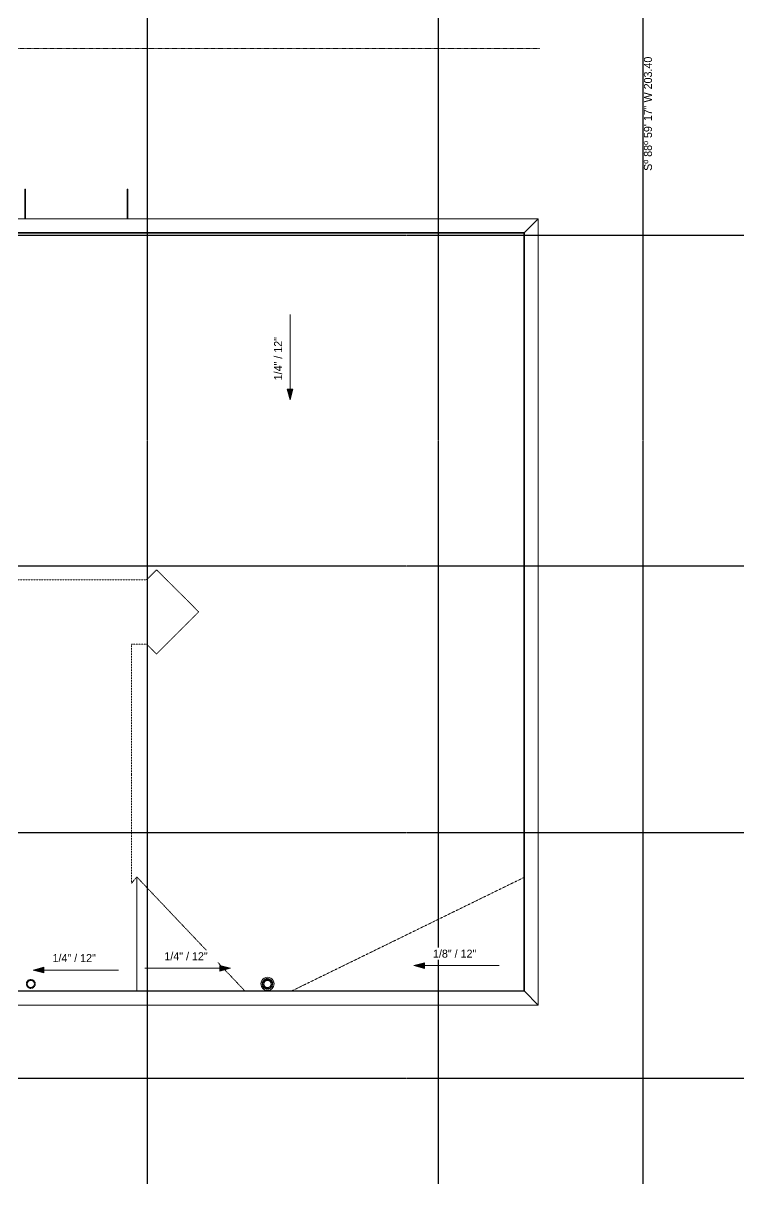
# Model space of a CAD drawing. Header units: inches. Extents: x -4126 to -1830, y 9773 to 12297.
# Drawn here: x -2640 to -1830, y 9773 to 11078 of the extents above; entities that cross this region are included whole.
import ezdxf

# ---------------------------------------------------------------- set-up
doc = ezdxf.new("R2010")
doc.units = ezdxf.units.IN
doc.header["$MEASUREMENT"] = 0
for name, pattern in [('Center 1_4_', [0.53125, 0.25, -0.09375, 0.09375, -0.09375]), ('Dash 1_16_', [0.125, 0.0625, -0.0625]), ('Grid Line 1_2_', [0.875, 0.5, -0.125, 0.125, -0.125])]:
    doc.linetypes.add(name, pattern=pattern)
for name, color, linetype, lineweight in [('0-1', 7, 'Continuous', 5), ('A-DETL-CNTR', 5, 'Center 1_4_', 9), ('A-FLOR-1', 7, 'Dash 1_16_', 9), ('A-ROOF', 132, 'Continuous', 13), ('A-ROOF-1', 7, 'Dash 1_16_', 9), ('A-WALL-1', 113, 'Continuous', 9), ('G-ANNO-DIMS', 111, 'Continuous', 9), ('G-ANNO-TEXT-2', 147, 'Continuous', 20), ('M-EQPM', 50, 'Continuous', 9), ('S-BEAM', 12, 'Continuous', 9), ('S-GRID-1', 1, 'Grid Line 1_2_', 30)]:
    doc.layers.add(name, color=color, linetype=linetype, lineweight=lineweight)
doc.styles.add('Century Gothic', font='ufonts.com_century-gothic.ttf', dxfattribs={"height": 9})

# ---------------------------------------------------------------- blocks, each defined once
blk = doc.blocks.new('CTR - 1st Phase - Structure_rvt-1-FLOOR PLAN - ROOF')
at = {"layer": 'S-GRID-1'}
for p, q in [((-2500.3, 9772.6), (-2500.3, 12247.5)), ((-2173.3, 9772.6), (-2173.3, 12247.5)), ((-1943.3, 9772.6), (-1943.3, 12247.5)), ((-1830.2, 10839.2), (-4077, 10839.2)), ((-1830.2, 10467.2), (-4077, 10467.2)), ((-1830.2, 10167.2), (-4077, 10167.2)), ((-1830.2, 9891.2), (-4077, 9891.2))]:
    blk.add_line(p, q, dxfattribs=at)
blk = doc.blocks.new('Basic Wall _ EXT - FIBER CEMENT - SMALL - ___-2145933-FLOOR PLAN - ROOF')
at = {"layer": 'A-WALL-1'}
for p, q in [((-3407.7, 10845.1), (-3394.9, 10858)), ((-2061.4, 10858), (-3394.9, 10858)), ((-2061.4, 10858), (-2076.8, 10842.5)), ((-3411, 10841.8), (-3410.6, 10842.3)), ((-3407.7, 10841.8), (-3411, 10841.8)), ((-3410.5, 10842.3), (-3407.7, 10842.3)), ((-3410.3, 10842.5), (-3407.7, 10845.1)), ((-3407.7, 10842.5), (-3410.3, 10842.5)), ((-2076.8, 10842.5), (-3407.7, 10842.5)), ((-3407.7, 10842.3), (-2077, 10842.3)), ((-2077.5, 10841.8), (-3407.7, 10841.8)), ((-2077.1, 10842.3), (-2077.5, 10841.8))]:
    blk.add_line(p, q, dxfattribs=at)
at = {"layer": 'A-WALL-1', "flags": 128}
for points in [[(-3410.6, 10842.3), (-3410.5, 10842.3), (-3410.5, 10842.3), (-3410.5, 10842.3)], [(-3410.5, 10842.3), (-3410.5, 10842.3), (-3410.5, 10842.3), (-3410.5, 10842.4), (-3410.4, 10842.4), (-3410.4, 10842.5), (-3410.3, 10842.5)], [(-2077, 10842.3), (-2077, 10842.3), (-2077, 10842.3), (-2077.1, 10842.3)], [(-2076.8, 10842.5), (-2076.9, 10842.5), (-2076.9, 10842.4), (-2077, 10842.4), (-2077, 10842.3), (-2077, 10842.3), (-2077, 10842.3)]]:
    blk.add_lwpolyline(points, dxfattribs=at)
blk = doc.blocks.new('Basic Wall _ EXT - FIBER CEMENT - SMALL - ___-2145934-FLOOR PLAN - ROOF')
at = {"layer": 'A-WALL-1'}
for p, q in [((-2076.8, 10842.5), (-2061.4, 10858)), ((-2061.4, 9973.6), (-2061.4, 10858)), ((-2077.5, 10841.8), (-2077.1, 10842.3)), ((-2077.5, 9989.8), (-2077.5, 10841.8)), ((-2077, 10842.3), (-2077, 9989.3)), ((-2076.8, 9989.1), (-2076.8, 10842.5)), ((-2077.1, 9989.3), (-2077.5, 9989.8)), ((-2061.4, 9973.6), (-2076.8, 9989.1))]:
    blk.add_line(p, q, dxfattribs=at)
at = {"layer": 'A-WALL-1', "flags": 128}
for points in [[(-2077.1, 10842.3), (-2077, 10842.3), (-2077, 10842.3), (-2077, 10842.3)], [(-2077, 10842.3), (-2077, 10842.3), (-2077, 10842.3), (-2077, 10842.4), (-2076.9, 10842.4), (-2076.9, 10842.5), (-2076.8, 10842.5)], [(-2077, 9989.3), (-2077, 9989.3), (-2077, 9989.3), (-2077.1, 9989.3)], [(-2076.8, 9989.1), (-2076.9, 9989.1), (-2076.9, 9989.2), (-2077, 9989.2), (-2077, 9989.3), (-2077, 9989.3), (-2077, 9989.3)]]:
    blk.add_lwpolyline(points, dxfattribs=at)
blk = doc.blocks.new('Basic Wall _ EXT - FIBER CEMENT - SMALL - ___-2145937-FLOOR PLAN - ROOF')
at = {"layer": 'A-WALL-1'}
for p, q in [((-3867.3, 9973.6), (-3851.8, 9989.1)), ((-2076.8, 9989.1), (-3851.8, 9989.1)), ((-3851.6, 9989.3), (-3851.1, 9989.8)), ((-2077, 9989.3), (-3851.6, 9989.3)), ((-2077.5, 9989.8), (-3851.1, 9989.8)), ((-2077.5, 9989.8), (-2077.1, 9989.3)), ((-2076.8, 9989.1), (-2061.4, 9973.6)), ((-3867.3, 9973.6), (-2061.4, 9973.6))]:
    blk.add_line(p, q, dxfattribs=at)
at = {"layer": 'A-WALL-1', "flags": 128}
for points in [[(-3851.8, 9989.1), (-3851.8, 9989.1), (-3851.7, 9989.2), (-3851.7, 9989.2), (-3851.7, 9989.3), (-3851.6, 9989.3), (-3851.6, 9989.3)], [(-3851.6, 9989.3), (-3851.6, 9989.3), (-3851.6, 9989.3), (-3851.6, 9989.3)], [(-2077.1, 9989.3), (-2077, 9989.3), (-2077, 9989.3), (-2077, 9989.3)], [(-2077, 9989.3), (-2077, 9989.3), (-2077, 9989.3), (-2077, 9989.2), (-2076.9, 9989.2), (-2076.9, 9989.1), (-2076.8, 9989.1)]]:
    blk.add_lwpolyline(points, dxfattribs=at)
blk = doc.blocks.new('22142613 - Roof Drains - Type A - 15_ Strainer - 8_ Drain-V7-FLOOR PLAN - ROOF')
at = {"layer": 'M-EQPM'}
for p, q in [((-2635.5, 9997.6), (-2635.5, 9997.4)), ((-2627.5, 9997.4), (-2627.5, 9997.6))]:
    blk.add_line(p, q, dxfattribs=at)
at = {"layer": 'M-EQPM', "flags": 128}
for points in [[(-2635.8, 9998.5), (-2636.5, 9998.8), (-2636.6, 9998.8)], [(-2636.5, 9999.3), (-2636.4, 9999.3), (-2635.6, 9999)], [(-2635.2, 9999.8), (-2635.8, 10000.3), (-2635.9, 10000.3)], [(-2635.6, 10000.7), (-2635.5, 10000.7), (-2634.9, 10000.2)], [(-2634.3, 10000.8), (-2634.7, 10001.4), (-2634.8, 10001.5)], [(-2634.4, 10001.8), (-2634.3, 10001.7), (-2633.9, 10001)], [(-2633.1, 10001.4), (-2633.3, 10002.2), (-2633.4, 10002.3)], [(-2632.9, 10002.5), (-2632.9, 10002.4), (-2632.6, 10001.6)], [(-2631.8, 10001.7), (-2631.8, 10002.5), (-2631.8, 10002.6)], [(-2631.3, 10002.6), (-2631.3, 10002.5), (-2631.3, 10001.7)], [(-2630.4, 10001.6), (-2630.2, 10002.4), (-2630.2, 10002.5)], [(-2629.7, 10002.3), (-2629.7, 10002.2), (-2630, 10001.4)], [(-2629.2, 10001), (-2628.7, 10001.7), (-2628.7, 10001.8)], [(-2628.3, 10001.5), (-2628.3, 10001.4), (-2628.8, 10000.8)], [(-2628.2, 10000.2), (-2627.5, 10000.7), (-2627.4, 10000.7)], [(-2627.1, 10000.3), (-2627.2, 10000.3), (-2627.9, 9999.8)], [(-2627.4, 9999), (-2626.7, 9999.3), (-2626.6, 9999.3)], [(-2626.4, 9998.8), (-2626.5, 9998.8), (-2627.3, 9998.5)], [(-2636.8, 9997.7), (-2636.7, 9997.7), (-2635.9, 9997.6)], [(-2635.9, 9997.1), (-2636.7, 9997.2), (-2636.8, 9997.2)], [(-2636.7, 9996), (-2636.6, 9996.1), (-2635.8, 9996.3)], [(-2635.7, 9995.8), (-2636.4, 9995.6), (-2636.5, 9995.6)], [(-2636, 9994.5), (-2635.9, 9994.5), (-2635.3, 9995)], [(-2635, 9994.6), (-2635.6, 9994.1), (-2635.7, 9994.1)], [(-2634.9, 9993.2), (-2634.8, 9993.3), (-2634.4, 9993.9)], [(-2634, 9993.6), (-2634.4, 9993), (-2634.5, 9992.9)], [(-2633.4, 9992.4), (-2633.4, 9992.5), (-2633.2, 9993.2)], [(-2632.7, 9993), (-2632.9, 9992.3), (-2633, 9992.2)], [(-2631.8, 9992), (-2631.8, 9992.1), (-2631.8, 9992.9)], [(-2631.3, 9992.9), (-2631.3, 9992.1), (-2631.3, 9992)], [(-2630.1, 9992.2), (-2630.1, 9992.3), (-2630.4, 9993)], [(-2629.9, 9993.2), (-2629.6, 9992.5), (-2629.6, 9992.4)], [(-2628.6, 9992.9), (-2628.6, 9993), (-2629.1, 9993.6)], [(-2628.7, 9993.9), (-2628.2, 9993.3), (-2628.2, 9993.2)], [(-2627.3, 9994.1), (-2627.4, 9994.1), (-2628, 9994.6)], [(-2627.8, 9995), (-2627.1, 9994.5), (-2627, 9994.5)], [(-2626.5, 9995.6), (-2626.6, 9995.6), (-2627.4, 9995.8)], [(-2627.2, 9996.3), (-2626.5, 9996.1), (-2626.4, 9996)], [(-2627.1, 9997.6), (-2626.3, 9997.7), (-2626.2, 9997.7)], [(-2626.2, 9997.2), (-2626.3, 9997.2), (-2627.1, 9997.1)]]:
    blk.add_lwpolyline(points, dxfattribs=at)
at = {"layer": 'M-EQPM'}
for major_axis, start_param, end_param in [((4.43, 0), 2.747406, 2.860472), ((4, 0), 0, 3.141593), ((4.43, 0), 2.43676, 2.549818), ((4.43, 0), 2.128072, 2.241119), ((4.43, 0), 1.820803, 1.933842), ((4.43, 0), 1.514279, 1.627314), ((4.43, 0), 1.207751, 1.32079), ((4.43, 0), 0.900473, 1.013521), ((4.43, 0), 0.591774, 0.704832), ((4.43, 0), 0.28112, 0.394187), ((4.43, 0), 3.060354, 3.141593), ((4.43, 0), 3.141593, 3.173424), ((4.43, 0), 3.375724, 3.488791), ((4, 0), 3.141593, 6.283185), ((4.43, 0), 3.693397, 3.806455), ((4.43, 0), 4.013027, 4.126075), ((4.43, 0), 4.334077, 4.447116), ((4.43, 0), 4.655871, 4.768907), ((4.43, 0), 4.977662, 5.090701), ((4.43, 0), 5.298703, 5.411751), ((4.43, 0), 5.618323, 5.731381), ((4.43, 0), 5.935987, 6.049054), ((4.43, 0), 0, 0.081239), ((4.43, 0), 6.251354, 6.283185)]:
    blk.add_ellipse((-2631.5, 9997.3), major_axis=major_axis, ratio=0.999788, start_param=start_param, end_param=end_param, dxfattribs=at)
blk = doc.blocks.new('22142613 - Roof Drains - Type A - 15_ Strainer - 8_ Drain-V6-FLOOR PLAN - ROOF')
at = {"layer": 'M-EQPM'}
for p, q in [((-3566.9, 9999.1), (-3565.4, 9998.6)), ((-3566.1, 10000.8), (-3564.8, 9999.8)), ((-3564.8, 10002.1), (-3563.9, 10000.8)), ((-3563.2, 10003), (-3562.7, 10001.4)), ((-3559.6, 10001.4), (-3559.1, 10003)), ((-3558.5, 10000.8), (-3557.5, 10002.1)), ((-3557.5, 9999.8), (-3556.2, 10000.8)), ((-3556.9, 9998.6), (-3555.4, 9999.1)), ((-3568.7, 9997.4), (-3568.7, 9997.4)), ((-3567.2, 9997.2), (-3565.6, 9997.2)), ((-3566.8, 9995.4), (-3565.4, 9995.9)), ((-3565.9, 9993.7), (-3564.7, 9994.6)), ((-3565.2, 9997.6), (-3565.2, 9997.4)), ((-3564.5, 9992.4), (-3563.7, 9993.6)), ((-3562.8, 9991.6), (-3562.4, 9993)), ((-3560, 9993), (-3559.5, 9991.6)), ((-3558.7, 9993.6), (-3557.8, 9992.4)), ((-3557.6, 9994.6), (-3556.4, 9993.7)), ((-3557.2, 9997.4), (-3557.2, 9997.6)), ((-3557, 9995.9), (-3555.5, 9995.4)), ((-3556.7, 9997.2), (-3555.2, 9997.2)), ((-3553.7, 9997.4), (-3553.7, 9997.4))]:
    blk.add_line(p, q, dxfattribs=at)
at = {"layer": 'M-EQPM', "flags": 128}
for points in [[(-3565.4, 9998.5), (-3566.2, 9998.8), (-3566.9, 9999.1)], [(-3566.8, 9999.6), (-3566, 9999.3), (-3565.3, 9999)], [(-3564.8, 9999.8), (-3565.5, 10000.3), (-3566.1, 10000.8)], [(-3565.8, 10001.2), (-3565.2, 10000.7), (-3564.5, 10000.2)], [(-3563.9, 10000.8), (-3564.4, 10001.4), (-3564.8, 10002.1)], [(-3564.4, 10002.4), (-3564, 10001.7), (-3563.5, 10001)], [(-3562.7, 10001.4), (-3563, 10002.2), (-3563.2, 10003)], [(-3562.8, 10003.2), (-3562.5, 10002.4), (-3562.3, 10001.6)], [(-3561.4, 10001.7), (-3561.4, 10002.5), (-3561.4, 10003.4)], [(-3560.9, 10003.4), (-3560.9, 10002.5), (-3560.9, 10001.7)], [(-3560.1, 10001.6), (-3559.8, 10002.4), (-3559.6, 10003.2)], [(-3559.1, 10003), (-3559.4, 10002.2), (-3559.6, 10001.4)], [(-3558.8, 10001), (-3558.4, 10001.7), (-3557.9, 10002.4)], [(-3557.5, 10002.1), (-3558, 10001.4), (-3558.4, 10000.8)], [(-3557.8, 10000.2), (-3557.2, 10000.7), (-3556.5, 10001.2)], [(-3556.2, 10000.8), (-3556.9, 10000.3), (-3557.5, 9999.8)], [(-3557.1, 9999), (-3556.3, 9999.3), (-3555.6, 9999.6)], [(-3555.4, 9999.1), (-3556.2, 9998.8), (-3556.9, 9998.5)], [(-3567.2, 9997.7), (-3566.4, 9997.7), (-3565.6, 9997.6)], [(-3565.6, 9997.1), (-3566.4, 9997.2), (-3567.2, 9997.2)], [(-3567, 9995.9), (-3566.2, 9996.1), (-3565.5, 9996.3)], [(-3565.3, 9995.8), (-3566.1, 9995.6), (-3566.8, 9995.4)], [(-3566.2, 9994.1), (-3565.6, 9994.5), (-3564.9, 9995)], [(-3564.7, 9994.6), (-3565.3, 9994.1), (-3565.9, 9993.7)], [(-3564.9, 9992.7), (-3564.5, 9993.3), (-3564, 9993.9)], [(-3563.6, 9993.6), (-3564.1, 9993), (-3564.5, 9992.4)], [(-3563.3, 9991.8), (-3563.1, 9992.5), (-3562.8, 9993.2)], [(-3562.3, 9993), (-3562.6, 9992.3), (-3562.8, 9991.6)], [(-3561.4, 9991.4), (-3561.4, 9992.1), (-3561.4, 9992.9)], [(-3560.9, 9992.9), (-3560.9, 9992.1), (-3560.9, 9991.4)], [(-3559.5, 9991.6), (-3559.8, 9992.3), (-3560, 9993)], [(-3559.5, 9993.2), (-3559.3, 9992.5), (-3559.1, 9991.8)], [(-3557.8, 9992.4), (-3558.3, 9993), (-3558.7, 9993.6)], [(-3558.3, 9993.9), (-3557.9, 9993.3), (-3557.4, 9992.7)], [(-3556.4, 9993.7), (-3557.1, 9994.1), (-3557.7, 9994.6)], [(-3557.4, 9995), (-3556.8, 9994.5), (-3556.1, 9994.1)], [(-3555.5, 9995.4), (-3556.3, 9995.6), (-3557, 9995.8)], [(-3556.9, 9996.3), (-3556.1, 9996.1), (-3555.4, 9995.9)], [(-3556.8, 9997.6), (-3556, 9997.7), (-3555.2, 9997.7)], [(-3555.2, 9997.2), (-3556, 9997.2), (-3556.8, 9997.1)]]:
    blk.add_lwpolyline(points, dxfattribs=at)
at = {"layer": 'M-EQPM'}
for centre, major_axis, start_param, end_param in [((-3561.2, 9997.4), (7.5, 0), 0, 3.141593), ((-3561.2, 9997.4), (7.5, 0), 0, 3.141593), ((-3561.2, 9997.4), (6, 0), 2.851802, 3.081699), ((-3561.2, 9997.4), (6, 0), 2.540227, 2.768432), ((-3561.2, 9997.4), (6, 0), 2.230094, 2.456861), ((-3561.2, 9997.3), (4.43, 0), 2.747406, 2.860472), ((-3561.2, 9997.3), (4, 0), 0, 3.141593), ((-3561.2, 9997.3), (4.43, 0), 2.43676, 2.549818), ((-3561.2, 9997.4), (6, 0), 1.921009, 2.146732), ((-3561.2, 9997.3), (4.43, 0), 2.128072, 2.241119), ((-3561.2, 9997.4), (6, 0), 1.612475, 1.83765), ((-3561.2, 9997.3), (4.43, 0), 1.820803, 1.933842), ((-3561.2, 9997.3), (4.43, 0), 1.514279, 1.627314), ((-3561.2, 9997.4), (6, 0), 1.303943, 1.529118), ((-3561.2, 9997.3), (4.43, 0), 1.207751, 1.32079), ((-3561.2, 9997.4), (6, 0), 0.994861, 1.220584), ((-3561.2, 9997.3), (4.43, 0), 0.900473, 1.013521), ((-3561.2, 9997.3), (4.43, 0), 0.591774, 0.704832), ((-3561.2, 9997.4), (6, 0), 0.684732, 0.911499), ((-3561.2, 9997.3), (4.43, 0), 0.28112, 0.394187), ((-3561.2, 9997.4), (6, 0), 0.373161, 0.601365), ((-3561.2, 9997.4), (6, 0), 0.059893, 0.289791), ((-3561.2, 9997.4), (7.5, 0), 3.141593, 6.283185), ((-3561.2, 9997.4), (6, 0), 3.16507, 3.39675), ((-3561.2, 9997.4), (6, 0), 3.48012, 3.713498), ((-3561.2, 9997.4), (6, 0), 3.796864, 4.031687), ((-3561.2, 9997.3), (4.43, 0), 3.060354, 3.141593), ((-3561.2, 9997.3), (4.43, 0), 3.141593, 3.173424), ((-3561.2, 9997.3), (4.43, 0), 3.375724, 3.488791), ((-3561.2, 9997.3), (4, 0), 3.141593, 6.283185), ((-3561.2, 9997.3), (4.43, 0), 3.693397, 3.806455), ((-3561.2, 9997.4), (6, 0), 4.11505, 4.350924), ((-3561.2, 9997.3), (4.43, 0), 4.013027, 4.126075), ((-3561.2, 9997.3), (4.43, 0), 4.334077, 4.447116), ((-3561.2, 9997.4), (6, 0), 4.434283, 4.67071), ((-3561.2, 9997.3), (4.43, 0), 4.655871, 4.768907), ((-3561.2, 9997.4), (6, 0), 4.754068, 4.990495), ((-3561.2, 9997.3), (4.43, 0), 4.977662, 5.090701), ((-3561.2, 9997.4), (6, 0), 5.073854, 5.309728), ((-3561.2, 9997.3), (4.43, 0), 5.298703, 5.411751), ((-3561.2, 9997.3), (4.43, 0), 5.618323, 5.731381), ((-3561.2, 9997.4), (6, 0), 5.393091, 5.627914), ((-3561.2, 9997.3), (4.43, 0), 5.935987, 6.049054), ((-3561.2, 9997.3), (4.43, 0), 0, 0.081239), ((-3561.2, 9997.3), (4.43, 0), 6.251354, 6.283185), ((-3561.2, 9997.4), (6, 0), 5.71128, 5.944658), ((-3561.2, 9997.4), (6, 0), 6.028028, 6.259707)]:
    blk.add_ellipse(centre, major_axis=major_axis, ratio=0.999788, start_param=start_param, end_param=end_param, dxfattribs=at)
blk = doc.blocks.new('Walls 57 - Walls 1-3381286-FLOOR PLAN - ROOF')
at = {"layer": 'S-BEAM'}
for p, q in [((-2523.1, 10890.9), (-2523.1, 10858)), ((-2522.4, 10858), (-2522.4, 10890.9))]:
    blk.add_line(p, q, dxfattribs=at)
blk.add_ellipse((-2522.7, 10890.9), major_axis=(0.375, 0), ratio=0.93544, start_param=0, end_param=3.141593, dxfattribs=at)
blk = doc.blocks.new('Walls 58 - Walls 1-3381295-FLOOR PLAN - ROOF')
at = {"layer": 'S-BEAM'}
for p, q in [((-2638.3, 10890.9), (-2638.3, 10858)), ((-2637.6, 10858), (-2637.6, 10890.9))]:
    blk.add_line(p, q, dxfattribs=at)
blk.add_ellipse((-2637.9, 10890.9), major_axis=(0.375, 0), ratio=0.93544, start_param=0, end_param=3.141593, dxfattribs=at)

msp = doc.modelspace()

# ---------------------------------------------------------------- hatches: boundary and pattern name
at = {"layer": 'G-ANNO-DIMS'}
for points in [[(-2340.1, 10654.4), (-2336.9, 10666.4), (-2343.3, 10666.4)], [(-2628.9, 10013), (-2616.9, 10009.8), (-2616.9, 10016.2)], [(-2201.2, 10018), (-2189.2, 10014.7), (-2189.2, 10021.2)]]:
    msp.add_hatch(color=256, dxfattribs=at).paths.add_polyline_path(points, flags=0)

# ---------------------------------------------------------------- linework, layer by layer
at = {"layer": 'A-DETL-CNTR'}
msp.add_line((-4072, 11049.4), (-2059.5, 11049.4), dxfattribs=at)
at = {"layer": 'A-FLOR-1'}
for p, q in [((-2490.2, 10463.1), (-2501.3, 10452)), ((-2442.8, 10415.8), (-2490.2, 10463.1)), ((-2501.3, 10452), (-2652.6, 10452)), ((-2490.2, 10368.4), (-2442.8, 10415.8)), ((-2518.2, 10233.2), (-2518.2, 10379.5)), ((-2518.2, 10379.5), (-2501.3, 10379.5)), ((-2501.3, 10379.5), (-2490.2, 10368.4))]:
    msp.add_line(p, q, dxfattribs=at)
at = {"layer": 'A-ROOF'}
msp.add_line((-2512.4, 10117.7), (-2512.4, 9989.8), dxfattribs=at)
at = {"layer": 'A-ROOF-1'}
for p, q in [((-2518.2, 10233.2), (-2518.2, 10110.7)), ((-2518.2, 10110.7), (-2512.4, 10117.7)), ((-2512.4, 10117.7), (-2391.2, 9989.8)), ((-2337.6, 9989.8), (-2077.5, 10117))]:
    msp.add_line(p, q, dxfattribs=at)
at = {"layer": 'G-ANNO-DIMS'}
for p, q in [((-2340.1, 10750.4), (-2340.1, 10654.4)), ((-2336.9, 10666.4), (-2343.3, 10666.4)), ((-2343.3, 10666.4), (-2340.1, 10654.4)), ((-2340.1, 10654.4), (-2336.9, 10666.4)), ((-2616.9, 10016.2), (-2628.9, 10013)), ((-2628.9, 10013), (-2616.9, 10009.8)), ((-2532.9, 10013), (-2628.9, 10013)), ((-2616.9, 10009.8), (-2616.9, 10016.2)), ((-2503.2, 10015), (-2407.2, 10015)), ((-2419.2, 10011.8), (-2407.2, 10015)), ((-2189.2, 10021.2), (-2201.2, 10018)), ((-2201.2, 10018), (-2189.2, 10014.7)), ((-2105.2, 10018), (-2201.2, 10018)), ((-2189.2, 10014.7), (-2189.2, 10021.2))]:
    msp.add_line(p, q, dxfattribs=at)

# ---------------------------------------------------------------- block references
at = {"layer": '0-1'}
msp.add_blockref('CTR - 1st Phase - Structure_rvt-1-FLOOR PLAN - ROOF', (0, 0), dxfattribs=at)
at = {"layer": 'A-WALL-1'}
for name in ['Basic Wall _ EXT - FIBER CEMENT - SMALL - ___-2145933-FLOOR PLAN - ROOF', 'Basic Wall _ EXT - FIBER CEMENT - SMALL - ___-2145934-FLOOR PLAN - ROOF', 'Basic Wall _ EXT - FIBER CEMENT - SMALL - ___-2145937-FLOOR PLAN - ROOF']:
    msp.add_blockref(name, (0, 0), dxfattribs=at)
at = {"layer": 'M-EQPM'}
for name, p in [('22142613 - Roof Drains - Type A - 15_ Strainer - 8_ Drain-V7-FLOOR PLAN - ROOF', (0, 0)), ('22142613 - Roof Drains - Type A - 15_ Strainer - 8_ Drain-V6-FLOOR PLAN - ROOF', (1195.7, 0))]:
    msp.add_blockref(name, p, dxfattribs=at)
at = {"layer": 'S-BEAM'}
for name in ['Walls 58 - Walls 1-3381295-FLOOR PLAN - ROOF', 'Walls 57 - Walls 1-3381286-FLOOR PLAN - ROOF']:
    msp.add_blockref(name, (0, 0), dxfattribs=at)

# ---------------------------------------------------------------- texts
at = {"layer": 'G-ANNO-TEXT-2', "insert": (-1942.4, 10911.8), "char_height": 9, "width": 160.59, "attachment_point": 1, "rotation": 90, "style": 'Century Gothic'}
msp.add_mtext('Sº 88º 59\' 17" W 203.40', dxfattribs=at)

# ---------------------------------------------------------------- next in the draw order: texts
at = {"layer": 'G-ANNO-DIMS', "insert": (-2358.1, 10676.2), "char_height": 9, "width": 62.924, "attachment_point": 1, "rotation": 90, "line_spacing_factor": 0.984502, "style": 'Century Gothic', "bg_fill": 3, "box_fill_scale": 1.25, "bg_fill_color": 256, "bg_fill_true_color": 13158600, "bg_fill_transparency": 0}
msp.add_mtext('1/4" / 12"', dxfattribs=at)
at = {"layer": 'G-ANNO-DIMS', "char_height": 9, "width": 62.924, "attachment_point": 1, "line_spacing_factor": 0.984502, "style": 'Century Gothic', "bg_fill": 3, "box_fill_scale": 1.25, "bg_fill_color": 256, "bg_fill_true_color": 13158600, "bg_fill_transparency": 0}
for s, insert in [('1/8" / 12"', (-2179.5, 10035.9)), ('1/4" / 12"', (-2607.1, 10031)), ('1/4" / 12"', (-2481.4, 10033))]:
    msp.add_mtext(s, dxfattribs=dict(at, insert=insert))

# ---------------------------------------------------------------- next in the draw order: hatches: boundary and pattern name
at = {"layer": 'G-ANNO-DIMS'}
msp.add_hatch(color=256, dxfattribs=at).paths.add_polyline_path([(-2407.2, 10015), (-2419.2, 10018.2), (-2419.2, 10011.8)], flags=0)

# ---------------------------------------------------------------- next in the draw order: linework, layer by layer
for p, q in [((-2407.2, 10015), (-2419.2, 10018.2)), ((-2419.2, 10018.2), (-2419.2, 10011.8))]:
    msp.add_line(p, q, dxfattribs=at)

doc.saveas('drawing.dxf')
